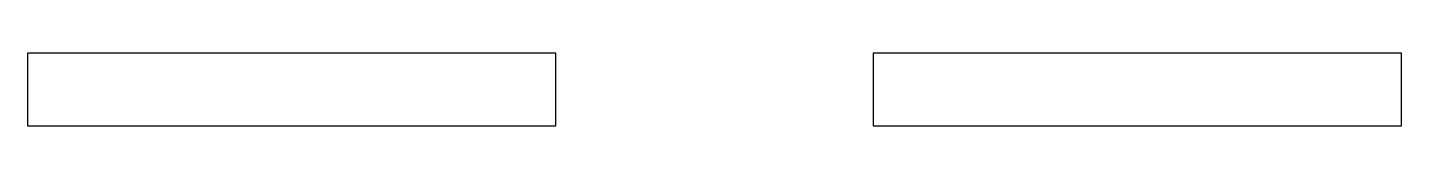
# Model space of a CAD drawing. Header units: millimetres. Extents: x -190 to 190, y -20 to 0.
import ezdxf

# ---------------------------------------------------------------- set-up
doc = ezdxf.new("R2010")
doc.units = ezdxf.units.MM

msp = doc.modelspace()

# ---------------------------------------------------------------- linework, layer by layer
for p, q in [((-43.87, 0, -10), (-190, 0, -10)), ((-190, 0, -10), (-190, -20, -10)), ((-43.87, -20, -10), (-43.87, 0, -10)), ((190, 0, -10), (43.87, 0, -10)), ((43.87, 0, -10), (43.87, -20, -10)), ((190, -20, -10), (190, 0, -10)), ((-190, -20, -10), (-43.87, -20, -10)), ((43.87, -20, -10), (190, -20, -10))]:
    msp.add_line(p, q)

doc.saveas('drawing.dxf')
